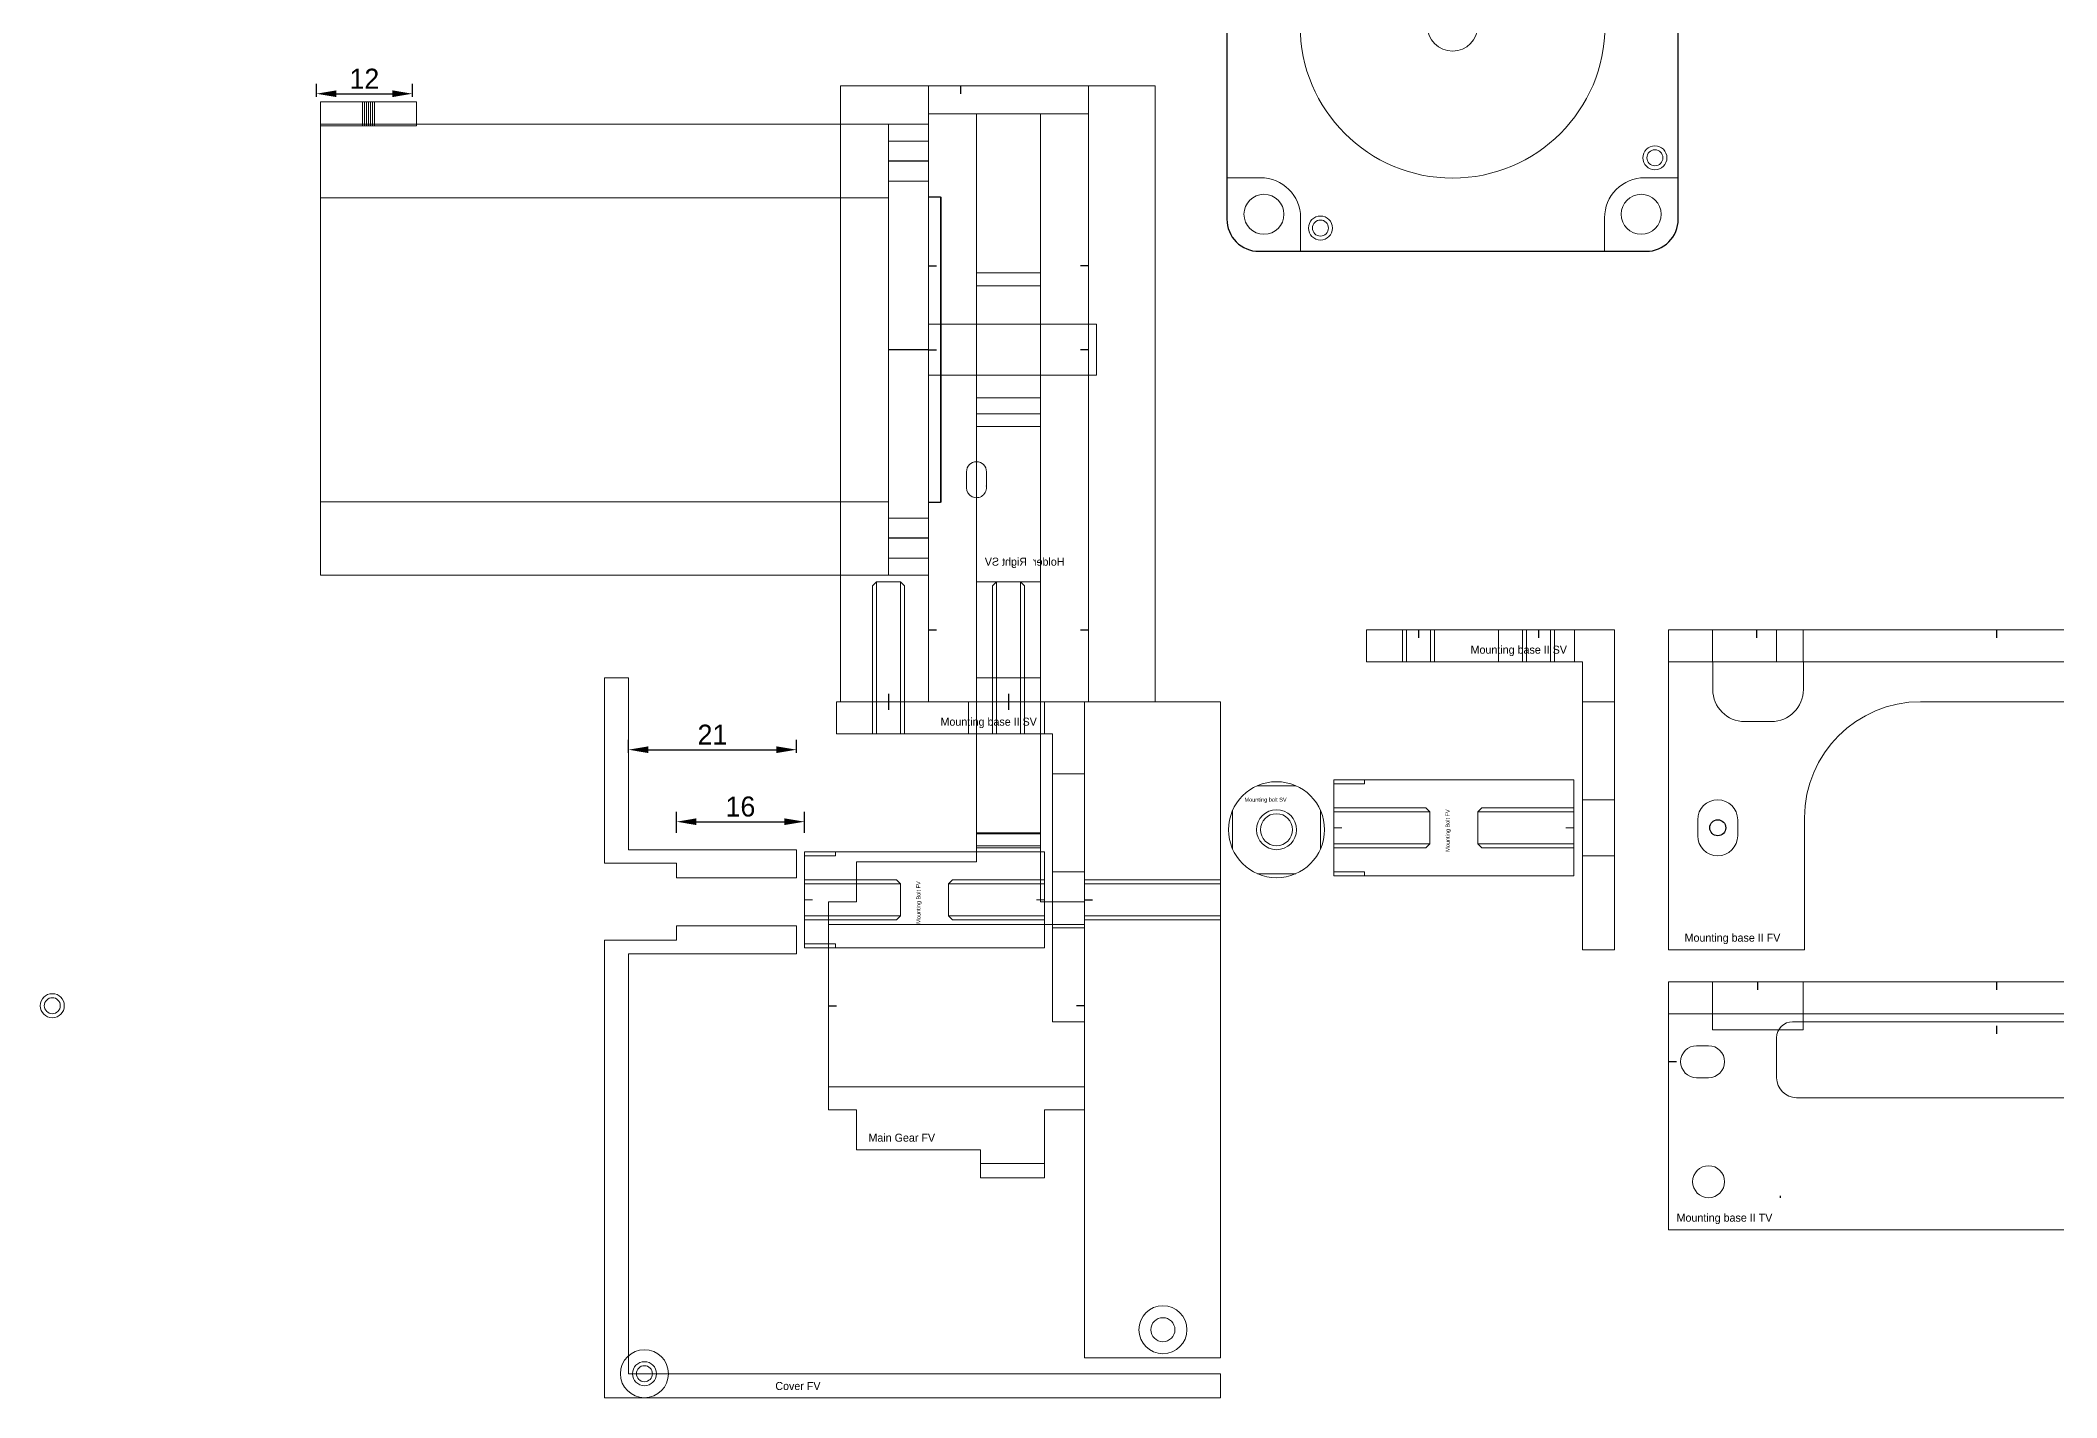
# Model space of a CAD drawing. Header units: millimetres. Extents: x -76 to 528, y -3 to 636.
# Drawn here: x -75.5 to 176.5, y -3 to 166.7 of the extents above; entities that cross this region are included whole.
import ezdxf

# ---------------------------------------------------------------- set-up
doc = ezdxf.new("R2010")
doc.units = ezdxf.units.MM
for name, color, linetype in [('Dim', 1, 'Continuous'), ('Hulplijn', 3, 'Continuous'), ('Text', 7, 'Continuous')]:
    doc.layers.add(name, color=color, linetype=linetype)
for name, color, linetype, lineweight in [('Inner', 8, 'Continuous', 9), ('Main', 7, 'Continuous', 20), ('Screw', 7, 'Continuous', 20), ('Screw Inner', 8, 'Continuous', 9)]:
    doc.layers.add(name, color=color, linetype=linetype, lineweight=lineweight)
doc.dimstyles.new('ISO-25', dxfattribs={"dimtxt": 2.5, "dimasz": 2.5, "dimexe": 1.25, "dimexo": 0.625, "dimtad": 1, "dimtxsty": 'Standard', "dimcen": 2.5, "dimadec": 0, "dimazin": 0, "dimtfac": 1, "dimtmove": 0, "dimatfit": 3, "dimfxl": 1, "dimarcsym": 0})

# ---------------------------------------------------------------- blocks, each defined once
blk = doc.blocks.new('NEMA 23 STEPPER FV')
at = {"layer": 'Hulplijn'}
for p, q in [((0, 23.57), (5, 23.57)), ((0, 0), (5, 0)), ((0, -23.57), (5, -23.57))]:
    blk.add_line(p, q, dxfattribs=at)
at = {"layer": 'Inner'}
for p, q in [((0, 26.07), (5, 26.07)), ((0, 21.07), (5, 21.07)), ((0, -21.07), (5, -21.07)), ((0, -26.07), (5, -26.07))]:
    blk.add_line(p, q, dxfattribs=at)
at = {"layer": 'Main'}
for p, q in [((5, 28.2), (5, -28.2)), ((5, 19), (76, 19)), ((5, -19), (76, -19)), ((69.25, -28), (69.25, -31)), ((69.5, -28), (69.5, -31)), ((69.75, -28), (69.75, -31)), ((70, -28), (70, -29)), ((76, -28), (70, -28)), ((70, -28), (70, -31)), ((70.25, -28), (70.25, -31)), ((70.5, -28), (70.5, -31)), ((70.75, -28), (70.75, -31)), ((76, -29), (76, -28))]:
    blk.add_line(p, q, dxfattribs=at)
for points in [[(0, -28.2), (76, -28.2), (76, 28.2), (0, 28.2)], [(-1.6, -19.05), (0, -19.05), (0, 19.05), (-1.6, 19.05)], [(-21, -3.175), (0, -3.175), (0, 3.175), (-21, 3.175)], [(76, -31), (64, -31), (64, -28), (76, -28)]]:
    blk.add_lwpolyline(points, close=True, dxfattribs=at)
blk = doc.blocks.new('MAIN GEAR FV')
at = {"layer": 'Hulplijn'}
for p, q in [((0, 13.24), (1, 13.24)), ((-32, 0), (-31, 0)), ((0, 0), (-1, 0))]:
    blk.add_line(p, q, dxfattribs=at)
at = {"layer": 'Inner'}
for p, q in [((-5.5, 19.74), (-13.5, 19.74)), ((-32, 10.15), (0, 10.15)), ((-32, -10.15), (0, -10.15)), ((-13, -19.74), (-5, -19.74))]:
    blk.add_line(p, q, dxfattribs=at)
at = {"layer": 'Main'}
for p, q in [((0, 13), (0, 38)), ((0, 38), (17, 38)), ((17, 38), (17, -44)), ((-13.5, 21.5), (-13.5, 18)), ((-5.5, 21.5), (-13.5, 21.5)), ((-5.5, 21.5), (-5.5, 13)), ((-28.5, 18), (-28.5, 13)), ((-13.5, 18), (-28.5, 18)), ((-32, 13), (-32, -13)), ((-28.5, 13), (-32, 13)), ((0, 13), (-5.5, 13)), ((0, -13), (0, 13)), ((-32, -13), (-28.5, -13)), ((-28.5, -13), (-28.5, -18)), ((-5, -13), (-5, -21.5)), ((-5, -13), (0, -13)), ((0, -44), (0, -13)), ((-28.5, -18), (-13, -18)), ((-13, -18), (-13, -21.5)), ((-13, -21.5), (-5, -21.5)), ((17, -44), (0, -44))]:
    blk.add_line(p, q, dxfattribs=at)
at = {"layer": 'Screw Inner'}
for p, q in [((0, 15.74), (17, 15.74)), ((0, 15.24), (17, 15.24)), ((0, 11.24), (17, 11.24)), ((0, 10.74), (17, 10.74))]:
    blk.add_line(p, q, dxfattribs=at)
at = {"layer": 'Text', "insert": (-27, -16), "char_height": 1, "attachment_point": 1}
blk.add_mtext('Main Gear FV', dxfattribs=at)
blk = doc.blocks.new('MOUNTING BASE II TV')
at = {"color": 0, "linetype": 'ByBlock', "lineweight": -2}
for p, q in [((-17.38, 0), (-14.75, 0)), ((-4.62, 0), (-8.25, 0)), ((-2.38, 0), (0.25, 0)), ((-41, -9.62), (-41, -13.25)), ((-41, -14.62), (-41, -21.25))]:
    blk.add_line(p, q, dxfattribs=at)
at = {"layer": 'DEFPOINTS', "color": 0, "linetype": 'ByBlock'}
for p in [(-18, 0), (-4, 0), (-3, 0), (-4, -5.5), (-41, -9), (-27, -9), (-27, -9.75), (-41, -14), (-3, -14), (27, -14)]:
    blk.add_point(p, dxfattribs=at)
at = {"layer": 'Dim'}
blk.add_line((-27, -27), (-27, -26.75), dxfattribs=at)
at = {"layer": 'Hulplijn'}
for p, q in [((-29.85, -1), (-29.85, 0)), ((0, 0), (0, -1)), ((0, 0), (0, -1)), ((0, -5.5), (0, -6.5)), ((-40, -10), (-41, -10)), ((40, -10), (41, -10))]:
    blk.add_line(p, q, dxfattribs=at)
at = {"layer": 'Inner'}
blk.add_line((41, -4), (-41, -4), dxfattribs=at)
at = {"layer": 'Main'}
for p, q in [((41, 0), (-41, 0)), ((-41, 0), (-41, -31)), ((-35.5, 0), (-35.5, -6)), ((-24.2, 0), (-24.2, -6)), ((41, -31), (41, 0)), ((25.5, -5), (-25.5, -5)), ((-35.5, -6), (-24.2, -6)), ((-27.5, -12), (-27.5, -7)), ((27.5, -12.5), (27.5, -7)), ((25.5, -14.5), (-25, -14.5)), ((-41, -31), (41, -31))]:
    blk.add_line(p, q, dxfattribs=at)
at = {"layer": 'Main', "linetype": 'Continuous', "lineweight": 0}
for p, q in [((-37.5, -8), (-36, -8)), ((37.5, -8), (36, -8)), ((-37.5, -12), (-36, -12)), ((37.5, -12), (36, -12))]:
    blk.add_line(p, q, dxfattribs=at)
at = {"layer": 'Main'}
for centre in [(-36, -25), (36, -25)]:
    blk.add_circle(centre, 2, dxfattribs=at)
for centre, radius, start, end in [((-25.5, -7), 2, 90, 180), ((25.5, -7), 2, 0, 90), ((-37.5, -10), 2, 90, 270), ((-36, -10), 2, 270, 90), ((36, -10), 2, 90, 270), ((37.5, -10), 2, 270, 90), ((-25, -12), 2.5, 180, 270), ((25.5, -12.5), 2, 270, 0)]:
    blk.add_arc(centre, radius, start, end, dxfattribs=at)
at = {"layer": 'Text', "insert": (-40, -29), "char_height": 1, "attachment_point": 1}
blk.add_mtext('Mounting base II TV', dxfattribs=at)
blk = doc.blocks.new('GEARASSEMBLY SV')
at = {"layer": 'Hulplijn'}
for p, q in [((-14, 54.5), (-13, 54.5)), ((6, 54.5), (5, 54.5)), ((-14, 44), (-13, 44)), ((6, 44), (5, 44)), ((-14, 9), (-13, 9)), ((5, 9), (6, 9))]:
    blk.add_line(p, q, dxfattribs=at)
at = {"layer": 'Inner'}
for p, q in [((-12.5, 63.1), (-14, 63.1)), ((-12.5, 24.9), (-12.5, 63.1)), ((-8, 53.6), (0, 53.6)), ((-8, 52), (0, 52)), ((-8, 38), (0, 38)), ((-8, 36), (0, 36)), ((-8, 34.4), (0, 34.4)), ((-12.5, 24.9), (-14, 24.9)), ((-8, 15), (0, 15)), ((-8, 3), (0, 3))]:
    blk.add_line(p, q, dxfattribs=at)
at = {"layer": 'Main'}
for p, q in [((-14, 0), (-14, 73.5)), ((-8, 73.5), (-14, 73.5)), ((-8, 73.5), (-8, 0)), ((-8, 73.5), (0, 73.5)), ((0, 0), (0, 73.5)), ((6, 73.5), (0, 73.5)), ((6, 73.5), (6, 0)), ((-9.25, 28.75), (-9.25, 26.75)), ((-6.75, 28.75), (-6.75, 26.75)), ((-8, 0), (-14, 0)), ((-8, 0), (0, 0)), ((-8, -18), (-8, 0)), ((6, 0), (0, 0)), ((0, -18), (0, 0)), ((-8, -16.4), (0, -16.4)), ((-8, -18), (0, -18))]:
    blk.add_line(p, q, dxfattribs=at)
for centre, start, end in [((-8, 28.75), 0, 180), ((-8, 26.75), 180, 11.537)]:
    blk.add_arc(centre, 1.25, start, end, dxfattribs=at)
blk = doc.blocks.new('MOUNTING BASE II SV')
at = {"layer": 'Hulplijn'}
for p, q in [((-24.5, 0), (-24.5, -1)), ((-9.5, 0), (-9.5, -1))]:
    blk.add_line(p, q, dxfattribs=at)
at = {"layer": 'Inner'}
for p, q in [((-14.5, 0), (-14.5, -4)), ((-5, 0), (-5, -4)), ((-4, -9), (0, -9)), ((-4, -21.26), (0, -21.26)), ((-4, -28.26), (0, -28.26))]:
    blk.add_line(p, q, dxfattribs=at)
at = {"layer": 'Main'}
for p, q in [((-31, -4), (-31, 0)), ((0, 0), (-31, 0)), ((0, 0), (-0.5, 0)), ((0, -40), (0, 0)), ((-4, -4), (-31, -4)), ((-4, -40), (-4, -4)), ((0, -40), (-4, -40))]:
    blk.add_line(p, q, dxfattribs=at)
at = {"layer": 'Screw Inner'}
for p, q in [((-26.5, 0), (-26.5, -4)), ((-26, 0), (-26, -4)), ((-23, 0), (-23, -4)), ((-22.5, 0), (-22.5, -4)), ((-11.5, 0), (-11.5, -4)), ((-11, 0), (-11, -4)), ((-8, 0), (-8, -4)), ((-7.5, 0), (-7.5, -4))]:
    blk.add_line(p, q, dxfattribs=at)
at = {"layer": 'Text', "insert": (-18, -2), "char_height": 1, "attachment_point": 1}
blk.add_mtext('Mounting base II SV', dxfattribs=at)
blk = doc.blocks.new('STEUN R FV')
at = {"layer": 'Hulplijn'}
for p, q in [((0, 77), (0, 76)), ((-7.5, 1), (-7.5, 1)), ((-6, 1), (-6, 0)), ((7.5, 1), (7.5, 1)), ((9, 1), (9, 0))]:
    blk.add_line(p, q, dxfattribs=at)
at = {"layer": 'Inner'}
for p, q in [((-16, 77), (-16, 0)), ((4, 77), (4, 0))]:
    blk.add_line(p, q, dxfattribs=at)
at = {"layer": 'Main'}
for p, q in [((-24.35, 77), (-24.35, 0)), ((-24.35, 77), (15, 77)), ((15, 77), (15, 0)), ((-24.35, 0), (15, 0))]:
    blk.add_line(p, q, dxfattribs=at)
at = {"layer": 'Screw Inner'}
for p, q in [((-7.5, 15), (-8, 14.5)), ((-8, 0), (-8, 14.5)), ((-7.5, 0), (-7.5, 15)), ((-7.5, 15), (-4.5, 15)), ((-4.5, 0), (-4.5, 15)), ((-4.5, 15), (-4, 14.5)), ((-4, 0), (-4, 14.5)), ((7.5, 15), (7, 14.5)), ((7, 0), (7, 14.5)), ((7.5, 0), (7.5, 15)), ((7.5, 15), (10.5, 15)), ((10.5, 0), (10.5, 15)), ((10.5, 15), (11, 14.5)), ((11, 0), (11, 14.5))]:
    blk.add_line(p, q, dxfattribs=at)
at = {"layer": 'Text', "insert": (-13, 18), "char_height": 1, "attachment_point": 1}
blk.add_mtext('Holder  Right SV', dxfattribs=at)
blk = doc.blocks.new('MOUNTING BASE II FV')
at = {"layer": 'Hulplijn'}
for p, q in [((-30.98, -1), (-30.98, 0)), ((-1, 0), (-1, -1))]:
    blk.add_line(p, q, dxfattribs=at)
for centre in [(-35.86, -24.76), (-35.86, -24.76), (33.86, -24.76)]:
    blk.add_circle(centre, 1, dxfattribs=at)
at = {"layer": 'Inner'}
for p, q in [((-36.5, -4), (-36.5, 0)), ((-35.98, 0.02), (-35.98, 0)), ((-28.5, -4), (-28.5, 0)), ((-25.18, -4), (-25.18, 0)), ((26.5, -4), (26.5, 0))]:
    blk.add_line(p, q, dxfattribs=at)
at = {"layer": 'Main'}
for p, q in [((-42, 0), (40, 0)), ((-42, -40), (-42, 0)), ((40, 0), (40, -40)), ((-42, -4), (40, -4)), ((-36.48, -4), (-36.48, -7.48)), ((-25.16, -7.48), (-25.16, -4)), ((-10.5, -9), (8.5, -9)), ((-32.48, -11.48), (-29.16, -11.48)), ((-38.36, -23.76), (-38.36, -25.76)), ((-33.36, -23.76), (-33.36, -25.76)), ((-25, -40), (-25, -23.5)), ((23, -40), (23, -23.5)), ((31.36, -23.76), (31.36, -25.76)), ((36.36, -23.76), (36.36, -25.76)), ((-42, -40), (-26.4, -40)), ((-26.7, -40), (-25, -40)), ((23, -40), (40, -40))]:
    blk.add_line(p, q, dxfattribs=at)
for centre, radius, start, end in [((-32.48, -7.48), 4, 180, 270), ((-29.16, -7.48), 4, 270, 0), ((-10.5, -23.5), 14.5, 90, 180), ((8.5, -23.5), 14.5, 0, 90), ((-35.86, -23.76), 2.5, 0, 180), ((33.86, -23.76), 2.5, 0, 180), ((-35.86, -25.76), 2.5, 180, 0), ((33.86, -25.76), 2.5, 180, 0)]:
    blk.add_arc(centre, radius, start, end, dxfattribs=at)
at = {"layer": 'Text', "insert": (-40, -38), "char_height": 1, "attachment_point": 1}
blk.add_mtext('Mounting base II FV', dxfattribs=at)
blk = doc.blocks.new('PLUG COVER SV')
at = {"layer": 'Hulplijn', "linetype": 'Continuous', "lineweight": 0}
for p, q in [((-28, 15), (-27, 15)), ((28, 15), (27, 15))]:
    blk.add_line(p, q, dxfattribs=at)
blk.add_circle((0, 25.5), 1, dxfattribs=at)
at = {"layer": 'Main', "linetype": 'Continuous', "lineweight": 0}
for p, q in [((-28.2, 37), (-28.2, 0)), ((-1.5, 37), (-28.2, 37)), ((-1.5, 32.85), (-1.5, 37)), ((28.2, 37), (1.5, 37)), ((1.5, 32.85), (1.5, 37)), ((28.2, 0), (28.2, 37)), ((-28.2, 0), (28.2, 0))]:
    blk.add_line(p, q, dxfattribs=at)
for centre, radius in [((-9, 18.5), 3), ((9, 18.5), 3), ((-9, 18.5), 1.5), ((9, 18.5), 1.5), ((16.51, 12.29), 1.5), ((-25.29, 3.51), 1.5)]:
    blk.add_circle(centre, radius, dxfattribs=at)
at = {"layer": 'Main'}
for radius in [3, 1.5]:
    blk.add_circle((-36.2, -176), radius, dxfattribs=at)
at = {"layer": 'Screw', "linetype": 'Continuous', "lineweight": 0}
for radius, start, end in [(8, 100.8069, 79.1931), (7.5, 101.537, 78.463)]:
    blk.add_arc((0, 25.5), radius, start, end, dxfattribs=at)
at = {"layer": 'Text', "linetype": 'Continuous', "lineweight": 0, "insert": (-25, 33), "char_height": 0.5, "attachment_point": 1}
blk.add_mtext('Plug Mounting SV', dxfattribs=at)
blk = doc.blocks.new('NEMA 23 STEPPER TV')
at = {"layer": 'Hulplijn', "linetype": 'Continuous', "lineweight": 0}
blk.add_line((0, -28.2), (0, -27), dxfattribs=at)
at = {"layer": 'Inner'}
for p, q in [((-19, 24), (-19, 28.2)), ((19, 24), (19, 28.2)), ((-24, 19), (-28.2, 19)), ((24, 19), (28.2, 19)), ((-24, -19), (-28.2, -19)), ((24, -19), (28.2, -19)), ((-19, -24), (-19, -28.2)), ((19, -24), (19, -28.2))]:
    blk.add_line(p, q, dxfattribs=at)
for centre, start, end in [((-24, 24), 270, 0), ((24, 24), 180, 270), ((-24, -24), 0, 90), ((24, -24), 90, 180)]:
    blk.add_arc(centre, 5, start, end, dxfattribs=at)
at = {"layer": 'Main'}
for p, q in [((-0.75, -31), (-0.75, -28)), ((-0.5, -31), (-0.5, -28)), ((-0.25, -31), (-0.25, -28)), ((0, -31), (0, -28)), ((0.25, -31), (0.25, -28)), ((0.5, -31), (0.5, -28)), ((0.75, -31), (0.75, -28)), ((1, -31), (1, -28))]:
    blk.add_line(p, q, dxfattribs=at)
blk.add_lwpolyline([(-6, -28), (6, -28), (6, -31), (-6, -31)], close=True, dxfattribs=at)
for centre, radius in [((-23.57, 23.57), 2.5), ((23.57, 23.57), 2.5), ((0, 0), 19.05), ((0, 0), 3.17), ((-23.57, -23.57), 2.5), ((23.57, -23.57), 2.5)]:
    blk.add_circle(centre, radius, dxfattribs=at)
at = {"layer": 'Screw Inner'}
for centre, radius in [((16.51, 25.29), 1.5), ((16.51, 25.29), 1), ((-25.29, 16.51), 1.5), ((-25.29, 16.51), 1), ((25.29, -16.51), 1.5), ((25.29, -16.51), 1), ((-16.51, -25.29), 1.5), ((-16.51, -25.29), 1)]:
    blk.add_circle(centre, radius, dxfattribs=at)
at = {"layer": 'Text'}
blk.add_lwpolyline([(-24.2, -28.2), (24.2, -28.2, 0.414214), (28.2, -24.2), (28.2, 24.2, 0.414214), (24.2, 28.2), (-24.2, 28.2, 0.414214), (-28.2, 24.2), (-28.2, -24.2, 0.414214)], format="xyb", close=True, dxfattribs=at)
blk = doc.blocks.new('M3 TV')
at = {"layer": 'Screw'}
for radius in [1.5, 1]:
    blk.add_circle((0, 0), radius, dxfattribs=at)
blk = doc.blocks.new('PLUG MOUNTING FV')
at = {"layer": 'Hulplijn', "linetype": 'Continuous', "lineweight": 0}
for p, q in [((0, 11), (0, 9)), ((-1, 10), (1, 10))]:
    blk.add_line(p, q, dxfattribs=at)
at = {"layer": 'Main', "linetype": 'Continuous', "lineweight": 0}
for p, q in [((-12, 10), (-12, 3)), ((12, 10), (12, 3)), ((-6, -0.2), (-6, 4.71)), ((-6, -0.2), (-6, 3)), ((6, 4.71), (6, -0.2)), ((6, 3), (6, -0.2)), ((10.55, -0.2), (-10.55, -0.2))]:
    blk.add_line(p, q, dxfattribs=at)
for centre, radius, start, end in [((0, 6.5), 12.5, 16.2602, 163.7398), ((0, 10), 8, 318.5904, 221.4096), ((0, 6.5), 12.5, 196.2602, 212.4118), ((0, 6.5), 12.5, 327.5882, 343.7398)]:
    blk.add_arc(centre, radius, start, end, dxfattribs=at)
at = {"layer": 'Screw'}
for centre, radius in [((-9, 3), 2), ((-9, 3), 1.5), ((9, 3), 2), ((9, 3), 1.5)]:
    blk.add_circle(centre, radius, dxfattribs=at)
at = {"layer": 'Inner', "linetype": 'Continuous', "lineweight": 0}
blk.add_blockref('M3 TV', (-101, -197), dxfattribs=at)
at = {"layer": 'Text', "linetype": 'Continuous', "lineweight": 0, "insert": (-4, 15), "char_height": 0.5, "attachment_point": 1}
blk.add_mtext('Plug Cover SV', dxfattribs=at)
blk = doc.blocks.new('*D89')
at = {"color": 0, "linetype": 'ByBlock', "lineweight": -2}
for p, q in [((-41, 159.62), (-41, 161.25)), ((-38.5, 160), (-31.5, 160)), ((-29, 159.62), (-29, 161.25))]:
    blk.add_line(p, q, dxfattribs=at)
at = {"color": 0, "linetype": 'ByBlock', "lineweight": 0}
for points in [[(-41, 160), (-38.5, 159.58), (-38.5, 160.42)], [(-29, 160), (-31.5, 159.58), (-31.5, 160.42)]]:
    blk.add_solid(points, dxfattribs=at)
at = {"layer": 'DEFPOINTS', "color": 0, "linetype": 'ByBlock', "lineweight": 0}
for p in [(-41, 159), (-29, 159)]:
    blk.add_point(p, dxfattribs=at)
at = {"color": 0, "linetype": 'ByBlock', "lineweight": -2, "insert": (-35, 161.88), "char_height": 2.5, "attachment_point": 5}
blk.add_mtext('\\A1;12', dxfattribs=at)
blk = doc.blocks.new('MOUNTING BOLT FV')
at = {"layer": 'Hulplijn', "linetype": 'Continuous', "lineweight": 0}
for p, q in [((0, 30), (0, 29)), ((0, 0), (0, 1))]:
    blk.add_line(p, q, dxfattribs=at)
at = {"layer": 'Inner', "linetype": 'Continuous', "lineweight": 0}
for p, q in [((-5.5, 26.14), (-5.5, 30)), ((5.5, 26.14), (5.5, 30)), ((-6, 26.14), (-5.5, 26.14)), ((6, 26.14), (5.5, 26.14))]:
    blk.add_line(p, q, dxfattribs=at)
at = {"layer": 'Main', "linetype": 'Continuous', "lineweight": 0}
for p, q in [((6, 30), (-6, 30)), ((-6, 30), (-6, 0)), ((6, 0), (6, 30)), ((-6, 0), (6, 0))]:
    blk.add_line(p, q, dxfattribs=at)
at = {"layer": 'Screw Inner', "linetype": 'Continuous', "lineweight": 0}
for p, q in [((-2.5, 30), (-2.5, 18.5)), ((-2, 30), (-2, 18)), ((2, 30), (2, 18)), ((2.5, 30), (2.5, 18.5)), ((-2.5, 18.5), (-2, 18)), ((-2, 18), (2, 18)), ((2.5, 18.5), (2, 18)), ((-2.5, 11.5), (-2, 12)), ((-2.5, 0), (-2.5, 11.5)), ((-2, 0), (-2, 12)), ((-2, 12), (2, 12)), ((2, 0), (2, 12)), ((2.5, 11.5), (2, 12)), ((2.5, 0), (2.5, 11.5))]:
    blk.add_line(p, q, dxfattribs=at)
at = {"layer": 'Text', "linetype": 'Continuous', "lineweight": 0, "insert": (-3, 16), "char_height": 0.5, "attachment_point": 1}
blk.add_mtext('Mounting Bolt FV', dxfattribs=at)
blk = doc.blocks.new('COVER FV')
at = {"layer": 'Inner', "linetype": 'Continuous', "lineweight": 0}
for p, q in [((-68, 63.8), (-77, 63.8)), ((-74, 65.5), (-53, 65.5)), ((-68, 63.8), (-68, 62)), ((-53, 65.5), (-53, 62)), ((-53, 62), (-68, 62)), ((-53, 56), (-68, 56)), ((-68, 56), (-68, 54.2)), ((-53, 56), (-53, 52.5)), ((-68, 54.2), (-77, 54.2)), ((-74, 52.5), (-53, 52.5))]:
    blk.add_line(p, q, dxfattribs=at)
at = {"layer": 'Main', "linetype": 'Continuous', "lineweight": 0}
for p, q in [((-74, 87), (-77, 87)), ((-77, 87), (-77, 63.8)), ((-74, 65.5), (-74, 87)), ((-77, 54.2), (-77, -3)), ((-74, 0), (-74, 52.5)), ((0, 0), (-74, 0)), ((0, -3), (0, 0)), ((-77, -3), (0, -3))]:
    blk.add_line(p, q, dxfattribs=at)
at = {"layer": 'Text', "insert": (-55.64, -1.04), "char_height": 1, "attachment_point": 1}
blk.add_mtext('Cover FV', dxfattribs=at)
blk = doc.blocks.new('MOUNTING BOLT SV')
at = {"layer": 'Main', "linetype": 'Continuous', "lineweight": 0}
for p, q in [((-2.4, 5.5), (2.4, 5.5)), ((-5.5, 2.4), (-5.5, -2.4)), ((5.5, 2.4), (5.5, -2.4)), ((-2.4, -5.5), (2.4, -5.5))]:
    blk.add_line(p, q, dxfattribs=at)
blk.add_circle((0, 0), 6, dxfattribs=at)
at = {"layer": 'Screw', "linetype": 'Continuous', "lineweight": 0}
for radius in [2.5, 2]:
    blk.add_circle((0, 0), radius, dxfattribs=at)
at = {"layer": 'Text', "insert": (-4, 4), "char_height": 0.5, "attachment_point": 1}
blk.add_mtext('Mounting bolt SV', dxfattribs=at)
blk = doc.blocks.new('*D94')
at = {"color": 0, "linetype": 'ByBlock', "lineweight": -2}
for p, q in [((4, 67.62), (4, 70.25)), ((6.5, 69), (17.5, 69)), ((20, 67.62), (20, 70.25))]:
    blk.add_line(p, q, dxfattribs=at)
at = {"color": 0, "linetype": 'ByBlock', "lineweight": 0}
for points in [[(4, 69), (6.5, 68.58), (6.5, 69.42)], [(20, 69), (17.5, 68.58), (17.5, 69.42)]]:
    blk.add_solid(points, dxfattribs=at)
at = {"layer": 'DEFPOINTS', "color": 0, "linetype": 'ByBlock', "lineweight": 0}
for p in [(4, 67), (20, 67)]:
    blk.add_point(p, dxfattribs=at)
at = {"color": 0, "linetype": 'ByBlock', "lineweight": -2, "insert": (12, 70.88), "char_height": 2.5, "attachment_point": 5}
blk.add_mtext('\\A1;16', dxfattribs=at)
blk = doc.blocks.new('*D95')
at = {"color": 0, "linetype": 'ByBlock', "lineweight": -2}
for p, q in [((-2, 77.62), (-2, 79.25)), ((19, 77.62), (19, 79.25)), ((0.5, 78), (16.5, 78))]:
    blk.add_line(p, q, dxfattribs=at)
at = {"color": 0, "linetype": 'ByBlock', "lineweight": 0}
for points in [[(-2, 78), (0.5, 77.58), (0.5, 78.42)], [(19, 78), (16.5, 77.58), (16.5, 78.42)]]:
    blk.add_solid(points, dxfattribs=at)
at = {"layer": 'DEFPOINTS', "color": 0, "linetype": 'ByBlock', "lineweight": 0}
for p in [(-2, 77), (19, 77)]:
    blk.add_point(p, dxfattribs=at)
at = {"color": 0, "linetype": 'ByBlock', "lineweight": -2, "insert": (8.5, 79.88), "char_height": 2.5, "attachment_point": 5}
blk.add_mtext('\\A1;21', dxfattribs=at)

msp = doc.modelspace()

# ---------------------------------------------------------------- block references
at = {"layer": 'Hulplijn', "linetype": 'Continuous', "lineweight": 0}
for p in [(27, 243), (101, 197)]:
    msp.add_blockref('PLUG MOUNTING FV', p, dxfattribs=at)
at = {"layer": 'Hulplijn', "rotation": 180}
msp.add_blockref('NEMA 23 STEPPER FV', (35.5, 128), dxfattribs=at)
at = {"layer": 'Hulplijn'}
for name, p in [('MOUNTING BASE II FV', (170, 93)), ('MAIN GEAR FV', (55, 46))]:
    msp.add_blockref(name, p, dxfattribs=at)
at = {"layer": 'Hulplijn', "linetype": 'Continuous', "lineweight": 0, "rotation": 90}
for p in [(116.14, 68.24), (50, 59.243)]:
    msp.add_blockref('MOUNTING BOLT FV', p, dxfattribs=at)
at = {"layer": 'Main', "linetype": 'Continuous', "lineweight": 0}
for name, p in [('PLUG COVER SV', (101, 181.5)), ('PLUG COVER SV', (36.2, 176)), ('COVER FV', (72, 0)), ('MOUNTING BOLT SV', (79, 68))]:
    msp.add_blockref(name, p, dxfattribs=at)
at = {"layer": 'Main', "rotation": 180}
msp.add_blockref('NEMA 23 STEPPER TV', (101, 168.5), dxfattribs=at)
at = {"layer": 'Main', "xscale": -1}
msp.add_blockref('STEUN R FV', (39.5, 84), dxfattribs=at)
at = {"layer": 'Main'}
for name, p in [('GEARASSEMBLY SV', (49.5, 84)), ('MOUNTING BASE II SV', (121.253, 93)), ('MOUNTING BASE II SV', (55, 84)), ('MOUNTING BASE II TV', (169, 49))]:
    msp.add_blockref(name, p, dxfattribs=at)

# ---------------------------------------------------------------- dimensions: what is measured, and where the dimension line sits
at = {"layer": 'Dim', "linetype": 'Continuous', "lineweight": 0}
for base, p1, p2, picture, middle in [((19, 78), (-2, 77), (19, 77), '*D95', (8.5, 79.875)), ((20, 69), (4, 67), (20, 67), '*D94', (12, 70.875))]:
    dim = msp.add_linear_dim(base=base, p1=p1, p2=p2, dimstyle='ISO-25', dxfattribs=at)
    dim.commit()
    dim.dimension.update_dxf_attribs({"geometry": picture, "text_midpoint": middle})
at = {"layer": 'Hulplijn', "linetype": 'Continuous', "lineweight": 0}
dim = msp.add_linear_dim(base=(-29, 160), p1=(-41, 159), p2=(-29, 159), dimstyle='ISO-25', dxfattribs=at)
dim.commit()
dim.dimension.update_dxf_attribs({"geometry": '*D89', "text_midpoint": (-35, 161.875)})

doc.saveas('drawing.dxf')
